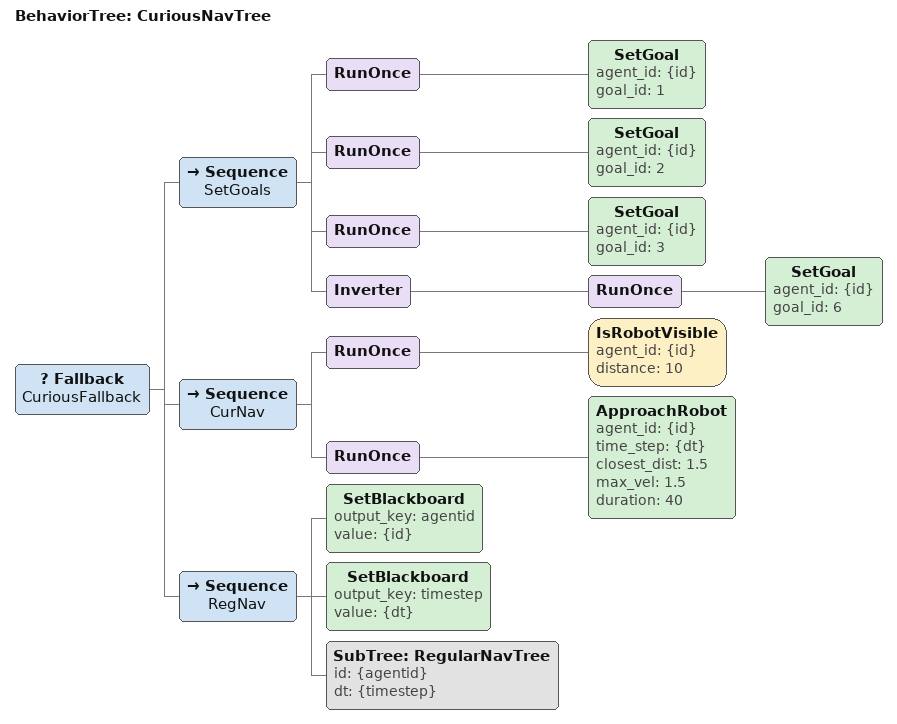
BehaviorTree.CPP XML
<?xml version="1.0" encoding="UTF-8"?>
<root main_tree_to_execute="CuriousNavTree" BTCPP_format="4">

  <include path="BTRegularNav.xml" />

    <BehaviorTree ID="CuriousNavTree">
        <Fallback name="CuriousFallback">

            <Sequence name="SetGoals">
                <RunOnce>
                    <SetGoal agent_id="{id}" goal_id="1"/>
                </RunOnce>
                <RunOnce>
                    <SetGoal agent_id="{id}" goal_id="2"/>
                </RunOnce>
                <RunOnce>
                    <SetGoal agent_id="{id}" goal_id="3"/>
                </RunOnce>
                <Inverter>
                    <RunOnce>
                        <SetGoal agent_id="{id}" goal_id="6"/>
                    </RunOnce>
                </Inverter>
            </Sequence>

            <Sequence name="CurNav"> <!--ReactiveSequence-->

            	<RunOnce>
                    <IsRobotVisible agent_id="{id}" distance="10" />
                </RunOnce>

                <RunOnce>
                    <ApproachRobot agent_id="{id}" time_step="{dt}" closest_dist="1.5" max_vel="1.5" duration="40" />
                </RunOnce>

            </Sequence>
            <Sequence name="RegNav">
                <SetBlackboard output_key="agentid" value="{id}" />
                <SetBlackboard output_key="timestep" value="{dt}" />
                <SubTree ID="RegularNavTree" id="{agentid}" dt="{timestep}" />
            </Sequence>
        </Fallback>
    </BehaviorTree>
</root>
